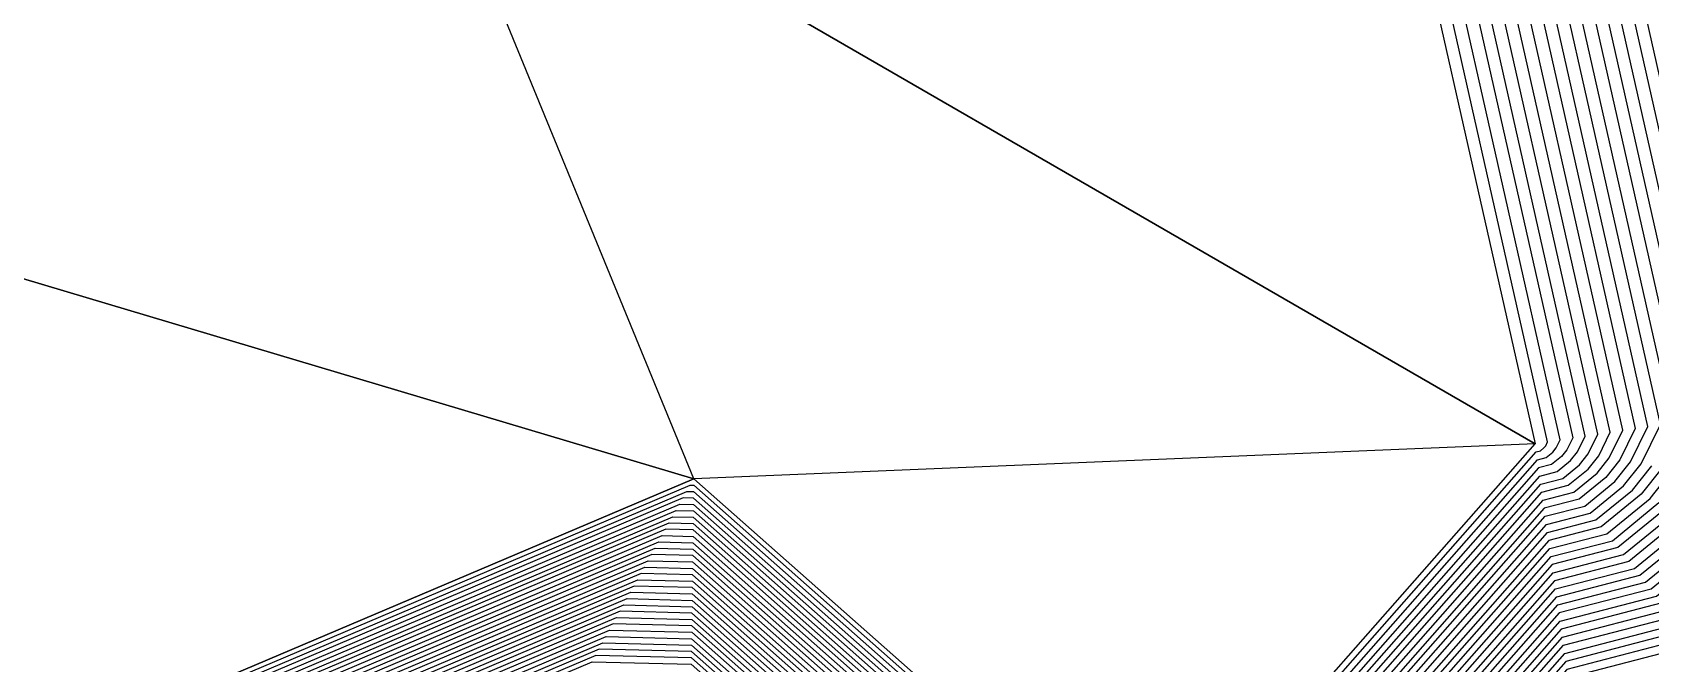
# Model space of a CAD drawing. Extents: x 7084 to 11035, y 13750 to 16729.
# Drawn here: x 9099.3 to 9311.5, y 14955.1 to 15037.9 of the extents above; entities that cross this region are included whole.
import ezdxf

# ---------------------------------------------------------------- set-up
doc = ezdxf.new("R2010")
doc.units = 0
doc.layers.add('Default', color=7, linetype='Continuous')

msp = doc.modelspace()

# ---------------------------------------------------------------- linework, layer by layer
at = {"layer": 'Default'}
for points in [[(9017.49, 14904.19), (9020.19, 14905.74), (9183.73, 14975.19), (9185.97, 14975.13), (9244.21, 14923.61), (9246.39, 14922.69), (9247.77, 14922.63), (9297.06, 14978.64), (9299.93, 14979.38), (9302.11, 14981.16), (9303.26, 14982.6), (9304.52, 14985.18), (9253, 15213.68), (9254.78, 15217.59), (9253.98, 15221.73), (9251.1, 15224.31), (9244.44, 15223.74), (9114.51, 15304.38)], [(9248.58, 14921.09), (9297.36, 14976.52), (9301.38, 14977.57), (9304.43, 14980.06), (9306.04, 14982.07), (9307.81, 14985.69), (9256.81, 15211.85), (9259.31, 15217.31), (9258.18, 15223.1), (9254.16, 15226.72), (9244.83, 15225.92), (9116.23, 15305.74)], [(8876.62, 14900.47), (8877.17, 14898.82), (8878.23, 14897.3), (8921.01, 14843.26), (8923.22, 14841.79), (8925.33, 14841.93), (9017.65, 14904.97), (9019.81, 14906.21), (9184.18, 14976.02), (9185.98, 14975.97), (9244.52, 14924.18), (9246.27, 14923.45), (9247.37, 14923.4), (9296.91, 14979.69), (9299.2, 14980.29), (9300.95, 14981.71), (9301.87, 14982.86), (9302.88, 14984.93), (9251.09, 15214.6), (9252.52, 15217.73), (9251.87, 15221.04), (9249.58, 15223.1), (9244.25, 15222.65), (9113.65, 15303.71)], [(9186.02, 14979.33), (9245.76, 14926.48), (9296.31, 14983.92), (9186.02, 14979.33), (9032.08, 15025.28), (8871.25, 15183.82), (8841.38, 15075.83), (8905.71, 14963.24), (8841.38, 15075.83), (9032.08, 15025.28), (9186.02, 14979.33), (9018.3, 14908.1), (8905.71, 14963.24), (8910.31, 14988.52), (8841.38, 15075.83), (9032.08, 15025.28), (8871.25, 15183.82), (9094.12, 15087.31), (9110.2, 15300.99)], [(8923.87, 14843.27), (8924.4, 14843.31), (9018.13, 14907.32), (9018.67, 14907.63), (9185.56, 14978.5), (9186.01, 14978.49), (9245.45, 14925.91), (9245.89, 14925.72), (9246.16, 14925.71), (9296.46, 14982.86), (9297.03, 14983.01), (9297.47, 14983.37), (9297.7, 14983.66), (9297.95, 14984.17), (9245.37, 15217.36), (9245.73, 15218.14), (9245.57, 15218.97), (9244.99, 15219.49), (9243.66, 15219.37), (9111.06, 15301.67)], [(9110.2, 15300.99), (9243.46, 15218.28), (9296.31, 14983.92), (9186.02, 14979.33), (9149.26, 15068.93), (9032.08, 15025.28), (9018.3, 14908.1), (9186.02, 14979.33), (9149.26, 15068.93), (9296.31, 14983.92), (9149.26, 15068.93), (9094.12, 15087.31), (9027.49, 15300.99)], [(9175.45, 14960.3), (9027.01, 14897.27), (9014.6, 14890.13), (8931.23, 14833.2), (8919.07, 14832.4), (8906.39, 14840.86), (8867.75, 14889.66), (8861.68, 14898.38), (8858.51, 14907.89), (8880.87, 14964.83), (8823.94, 15064.46), (8823.94, 15070.54), (8826.84, 15077.15), (8830.28, 15084.28), (8856.71, 15179.85), (8857.77, 15183.02), (8859.36, 15191.48), (8860.41, 15194.65), (8862.05, 15199.24), (8935.26, 15270.41)], [(8936.07, 15270.14), (8862.45, 15198.57), (8860.88, 15194.18), (8859.87, 15191.14), (8858.36, 15183.06), (8857.35, 15180.02), (8830.76, 15083.91), (8827.48, 15077.09), (8824.7, 15070.77), (8824.7, 15064.96), (8881.95, 14964.76), (8859.46, 14907.5), (8862.49, 14898.4), (8868.31, 14890.06), (8907.16, 14840.98), (8919.29, 14832.9), (8930.92, 14833.65), (9014.76, 14890.91), (9026.64, 14897.74), (9175.91, 14961.13), (9185.77, 14960.88)], [(9185.78, 14961.71), (9176.37, 14961.96), (9026.26, 14898.21), (9014.92, 14891.69), (8930.61, 14834.11), (8919.51, 14833.39), (8907.93, 14841.11), (8868.86, 14890.46), (8863.31, 14898.43), (8860.41, 14907.11), (8883.03, 14964.69), (8825.45, 15065.45), (8825.45, 15071), (8828.11, 15077.03), (8831.24, 15083.55), (8857.98, 15180.2), (8858.94, 15183.09), (8860.39, 15190.81), (8861.36, 15193.71), (8862.85, 15197.9), (8936.88, 15269.87)], [(9180.51, 14969.4), (9022.84, 14902.45), (9016.37, 14898.72), (8927.81, 14838.25), (8921.47, 14837.84), (8914.86, 14842.25), (8873.82, 14894.08), (8870.65, 14898.63), (8868.99, 14903.6), (8892.75, 14964.07), (8832.28, 15069.9), (8832.28, 15073.07), (8833.8, 15076.52), (8835.59, 15080.24), (8863.66, 15181.75), (8864.22, 15183.4), (8865.04, 15187.81), (8865.59, 15189.47), (8866.45, 15191.86), (8944.2, 15267.46)], [(8948.27, 15266.11), (8868.45, 15188.51), (8867.95, 15187.11), (8867.63, 15186.15), (8867.15, 15183.57), (8866.82, 15182.61), (8838, 15078.4), (8836.95, 15076.23), (8836.07, 15074.22), (8836.07, 15072.37), (8898.15, 14963.72), (8873.76, 14901.64), (8874.73, 14898.75), (8876.58, 14896.09), (8918.7, 14842.88), (8922.56, 14840.31), (8926.26, 14840.55), (9017.17, 14902.63), (9020.95, 14904.8), (9182.81, 14973.54), (9185.94, 14973.45), (9243.59, 14922.46), (9246.65, 14921.17), (9248.58, 14921.09)], [(8917.76, 14829.44), (8933.09, 14830.44), (9013.63, 14885.44), (9029.29, 14894.44), (9172.7, 14955.34), (9185.69, 14955), (9236.77, 14909.82), (9249.43, 14904.49), (9257.42, 14904.16), (9300.64, 14953.27), (9317.3, 14957.6), (9329.96, 14967.93), (9336.62, 14976.26), (9343.95, 14991.25), (9298.77, 15191.63), (9309.1, 15214.28), (9304.43, 15238.27)], [(9300.23, 15236.89), (9304.57, 15214.56), (9294.95, 15193.47), (9340.67, 14990.74), (9333.84, 14976.79), (9327.64, 14969.03), (9315.85, 14959.42), (9300.34, 14955.38), (9256.62, 14905.7), (9249.17, 14906.01), (9237.39, 14910.97), (9185.71, 14956.68), (9173.62, 14956.99), (9028.53, 14895.38), (9013.95, 14887.01), (8932.47, 14831.36), (8918.2, 14830.43), (8903.31, 14840.35), (8865.55, 14888.05), (8858.41, 14898.29), (8854.69, 14909.45), (8876.55, 14965.1), (8820.91, 15062.49)], [(8905.62, 14840.73), (8918.85, 14831.91), (8931.54, 14832.74), (9014.44, 14889.35), (9027.39, 14896.79), (9174.99, 14959.47), (9185.75, 14959.2), (9238.32, 14912.69), (9248.79, 14908.28), (9255.41, 14908.01), (9299.89, 14958.55), (9313.68, 14962.14), (9324.16, 14970.69), (9329.67, 14977.58), (9335.74, 14989.99), (9289.23, 15196.22), (9297.78, 15214.97), (9293.92, 15234.82)], [(9291.82, 15234.13), (9295.52, 15215.11), (9287.33, 15197.14), (9334.09, 14989.73), (9328.28, 14977.84), (9323, 14971.24), (9312.96, 14963.05), (9299.74, 14959.61), (9255.01, 14908.78), (9248.67, 14909.04), (9238.63, 14913.27), (9185.76, 14960.04), (9175.45, 14960.3)], [(9261.8, 15232.75), (9268.69, 15226.55), (9270.62, 15216.63), (9266.35, 15207.25), (9316.02, 14986.95), (9312.99, 14980.75), (9310.23, 14977.3), (9304.99, 14973.03), (9298.1, 14971.24), (9250.59, 14917.24), (9247.28, 14917.38), (9242.04, 14919.59), (9185.89, 14969.26), (9180.51, 14969.4)], [(9185.77, 14960.88), (9238.94, 14913.84), (9248.54, 14909.8), (9254.61, 14909.55), (9299.6, 14960.67), (9312.23, 14963.95), (9321.84, 14971.79), (9326.89, 14978.11), (9332.45, 14989.48), (9285.42, 15198.06), (9293.25, 15215.25), (9289.72, 15233.44)], [(9287.61, 15232.75), (9290.99, 15215.38), (9283.51, 15198.98), (9330.81, 14989.23), (9325.5, 14978.37), (9320.68, 14972.34), (9311.51, 14964.86), (9299.45, 14961.73), (9254.21, 14910.32), (9248.42, 14910.56), (9239.25, 14914.42), (9185.78, 14961.71)], [(9314.38, 14986.7), (9264.44, 15208.17), (9268.36, 15216.76), (9266.59, 15225.86), (9260.27, 15231.55)], [(9299.15, 14963.84), (9310.06, 14966.68), (9318.36, 14973.44), (9322.72, 14978.9), (9327.52, 14988.72), (9279.7, 15200.82), (9286.46, 15215.66), (9283.41, 15231.38)], [(8871.86, 14902.42), (8873.1, 14898.7), (8875.47, 14895.29), (8917.16, 14842.63), (8922.13, 14839.32), (8926.88, 14839.63), (9016.85, 14901.07), (9021.71, 14903.86), (9181.89, 14971.88), (9185.92, 14971.78), (9242.97, 14921.31), (9246.9, 14919.66), (9249.38, 14919.55), (9297.65, 14974.41), (9302.82, 14975.75), (9306.75, 14978.96), (9308.82, 14981.54), (9311.1, 14986.2), (9260.63, 15210.01), (9263.83, 15217.04), (9262.39, 15224.48), (9257.22, 15229.14)], [(9255.69, 15227.93), (9260.28, 15223.79), (9261.57, 15217.18), (9258.72, 15210.93), (9309.45, 14985.94), (9307.43, 14981.81), (9305.59, 14979.51), (9302.1, 14976.66), (9297.5, 14975.47), (9248.98, 14920.32), (9246.77, 14920.41), (9243.28, 14921.88), (9185.93, 14972.62), (9182.35, 14972.71), (9021.33, 14904.33), (9017.01, 14901.85), (8926.57, 14840.09), (8922.35, 14839.81), (8917.93, 14842.75)], [(9275, 15228.62), (9277.41, 15216.21), (9272.07, 15204.49), (9320.95, 14987.71)], [(9322.59, 14987.96), (9273.98, 15203.57), (9279.67, 15216.07), (9277.1, 15229.31)], [(9305.72, 14972.12), (9311.39, 14976.75), (9314.38, 14980.49), (9317.67, 14987.21), (9268.26, 15206.33), (9272.89, 15216.49), (9270.79, 15227.24)], [(8910.31, 14988.52), (9032.08, 15025.28), (9149.26, 15068.93), (9094.12, 15087.31), (9243.46, 15218.28), (9149.26, 15068.93), (9243.46, 15218.28), (9296.31, 14983.92)], [(9249.19, 15215.52), (9301.24, 14984.68), (9300.48, 14983.13), (9299.79, 14982.27), (9298.48, 14981.2), (9296.76, 14980.75), (9246.97, 14924.17), (9246.14, 14924.2), (9244.83, 14924.76), (9185.99, 14976.81), (9184.64, 14976.84), (9019.43, 14906.69), (9017.81, 14905.75), (8925.02, 14842.39), (8923.44, 14842.28), (8921.78, 14843.39), (8878.78, 14897.7), (8877.99, 14898.84), (8877.58, 14900.08), (8902.47, 14963.45), (8839.1, 15074.34)], [(8839.86, 15074.84), (8903.55, 14963.38), (8878.53, 14899.69), (8878.81, 14898.86), (8879.33, 14898.1), (8922.55, 14843.51), (8923.66, 14842.78), (8924.71, 14842.85), (9017.97, 14906.54), (9019.05, 14907.16), (9185.1, 14977.67), (9186, 14977.65), (9245.14, 14925.33), (9246.01, 14924.96), (9246.57, 14924.94), (9296.61, 14981.81), (9297.76, 14982.11), (9298.63, 14982.82), (9299.09, 14983.39), (9299.6, 14984.43), (9247.28, 15216.44)], [(9319.31, 14987.46), (9270.16, 15205.41), (9275.15, 15216.35)], [(8836.83, 15072.86), (8899.23, 14963.66), (8874.72, 14901.25), (8875.54, 14898.77), (8877.13, 14896.5), (8919.47, 14843.01), (8922.78, 14840.8), (8925.95, 14841.01), (9017.33, 14903.41), (9020.57, 14905.27), (9183.27, 14974.36), (9185.95, 14974.29), (9243.9, 14923.03), (9246.52, 14921.93), (9248.17, 14921.86), (9297.21, 14977.58), (9300.65, 14978.48), (9303.27, 14980.61), (9304.65, 14982.34), (9306.17, 14985.44), (9254.91, 15212.77)], [(8833.8, 15070.89), (8894.91, 14963.93), (8870.9, 14902.81), (8872.28, 14898.68), (8874.92, 14894.89), (8916.4, 14842.5), (8921.91, 14838.82), (8927.19, 14839.17), (9016.69, 14900.29), (9022.09, 14903.39), (9181.43, 14971.05), (9185.91, 14970.94), (9242.66, 14920.74), (9247.03, 14918.9), (9249.78, 14918.78), (9297.8, 14973.35), (9303.55, 14974.84), (9307.91, 14978.41), (9310.21, 14981.28), (9312.74, 14986.45), (9262.53, 15209.09)], [(8861.87, 15183.26), (8861.14, 15181.06), (8833.66, 15081.71), (8831.27, 15076.75), (8829.25, 15072.15), (8829.25, 15067.92), (8888.43, 14964.34), (8865.18, 14905.16), (8867.39, 14898.54), (8871.61, 14892.47), (8911.78, 14841.74), (8920.6, 14835.86), (8929.06, 14836.41), (9015.72, 14895.6), (9024.36, 14900.56), (9178.67, 14966.09), (9185.84, 14965.91), (9240.8, 14917.29), (9247.78, 14914.35), (9252.19, 14914.16), (9298.7, 14967.01), (9307.89, 14969.4), (9314.87, 14975.1)], [(8855.45, 15179.51), (8829.31, 15085.02), (8825.58, 15077.26), (8822.42, 15070.08), (8822.42, 15063.48), (8878.71, 14964.97), (8856.6, 14908.67), (8860.05, 14898.33), (8866.65, 14888.86), (8904.85, 14840.61), (8918.64, 14831.41), (8931.85, 14832.28), (9014.27, 14888.57), (9027.77, 14896.32), (9174.53, 14958.65), (9185.74, 14958.36), (9238.01, 14912.12), (9248.92, 14907.52), (9255.81, 14907.24), (9300.04, 14957.5), (9314.4, 14961.23)], [(8830.76, 15068.91), (8890.59, 14964.21), (8867.09, 14904.38), (8869.02, 14898.59), (8872.72, 14893.28), (8913.32, 14842), (8921.04, 14836.85), (8928.43, 14837.33), (9016.04, 14897.16), (9023.6, 14901.5), (9179.59, 14967.75), (9185.86, 14967.58), (9241.42, 14918.44), (9247.53, 14915.86), (9251.39, 14915.7), (9298.4, 14969.12), (9306.44, 14971.21), (9312.55, 14976.2)], [(8831.52, 15069.4), (8891.67, 14964.14), (8868.04, 14903.99), (8869.83, 14898.61), (8873.27, 14893.68), (8914.09, 14842.12), (8921.25, 14837.34), (8928.12, 14837.79), (9016.2, 14897.94), (9023.22, 14901.98), (9180.05, 14968.57), (9185.87, 14968.42), (9241.73, 14919.01), (9247.4, 14916.62), (9250.99, 14916.47), (9298.25, 14970.18), (9305.72, 14972.12)], [(8833.04, 15070.39), (8893.83, 14964), (8869.95, 14903.2), (8871.46, 14898.66), (8874.37, 14894.48), (8915.63, 14842.37), (8921.69, 14838.33), (8927.5, 14838.71), (9016.53, 14899.51), (9022.47, 14902.92), (9180.97, 14970.23), (9185.9, 14970.1), (9242.35, 14920.16), (9247.15, 14918.14), (9250.18, 14918.01), (9297.95, 14972.29), (9304.27, 14973.94), (9309.07, 14977.85), (9311.6, 14981.01)], [(8826.97, 15066.44), (8885.19, 14964.55), (8862.32, 14906.33), (8864.94, 14898.47), (8869.96, 14891.27), (8909.47, 14841.36), (8919.94, 14834.38), (8929.99, 14835.03), (9015.24, 14893.26), (9025.5, 14899.15), (9177.29, 14963.61), (9185.8, 14963.39), (9239.87, 14915.57), (9248.16, 14912.07), (9253.4, 14911.86), (9299.15, 14963.84)], [(8827.73, 15066.93), (8886.27, 14964.48), (8863.27, 14905.94), (8865.76, 14898.49), (8870.51, 14891.67), (8910.24, 14841.49), (8920.16, 14834.87), (8929.68, 14835.49), (9015.4, 14894.04), (9025.12, 14899.62), (9177.75, 14964.44), (9185.82, 14964.23), (9240.18, 14916.14), (9248.04, 14912.83), (9253, 14912.62), (9299, 14964.9), (9309.34, 14967.58), (9317.2, 14973.99)], [(9316.03, 14974.55), (9308.61, 14968.49), (9298.85, 14965.95), (9252.6, 14913.39), (9247.91, 14913.59), (9240.49, 14916.71), (9185.83, 14965.07), (9178.21, 14965.26), (9024.74, 14900.09), (9015.56, 14894.82), (8929.37, 14835.95), (8920.38, 14835.37), (8911.01, 14841.62), (8871.06, 14892.07), (8866.57, 14898.52), (8864.23, 14905.55), (8887.35, 14964.41), (8828.49, 15067.43)], [(9313.71, 14975.65), (9307.17, 14970.31), (9298.55, 14968.07), (9251.79, 14914.93), (9247.66, 14915.11), (9241.11, 14917.86), (9185.85, 14966.75), (9179.13, 14966.92), (9023.98, 14901.03), (9015.88, 14896.38), (8928.74, 14836.87), (8920.82, 14836.35), (8912.55, 14841.87), (8872.17, 14892.88), (8868.2, 14898.56), (8866.13, 14904.77), (8889.51, 14964.28), (8830, 15068.42)], [(8826.21, 15065.95), (8884.11, 14964.62), (8861.37, 14906.72), (8864.12, 14898.45), (8869.41, 14890.87), (8908.7, 14841.24), (8919.73, 14833.88), (8930.3, 14834.57), (9015.08, 14892.47), (9025.88, 14898.68), (9176.83, 14962.78), (9185.79, 14962.55), (9239.56, 14914.99), (9248.29, 14911.32), (9253.8, 14911.09), (9299.3, 14962.78), (9310.78, 14965.77), (9319.52, 14972.89)], [(8821.66, 15062.98), (8877.63, 14965.03), (8855.65, 14909.06), (8859.23, 14898.31), (8866.1, 14888.45), (8904.08, 14840.48), (8918.42, 14830.92), (8932.16, 14831.82), (9014.11, 14887.79), (9028.15, 14895.85), (9174.08, 14957.82), (9185.72, 14957.52), (9237.7, 14911.54), (9249.05, 14906.77), (9256.22, 14906.47), (9300.19, 14956.44), (9315.13, 14960.32)], [(9316.57, 14958.51), (9300.49, 14954.33), (9257.02, 14904.93), (9249.3, 14905.25), (9237.08, 14910.4), (9185.7, 14955.84), (9173.16, 14956.17), (9028.91, 14894.91), (9013.79, 14886.22), (8932.78, 14830.9), (8917.98, 14829.93), (8902.54, 14840.23), (8865, 14887.65), (8857.6, 14898.26), (8853.74, 14909.84), (8875.47, 14965.17), (8820.15, 15061.99)]]:
    msp.add_lwpolyline(points, dxfattribs=at)

doc.saveas('drawing.dxf')
